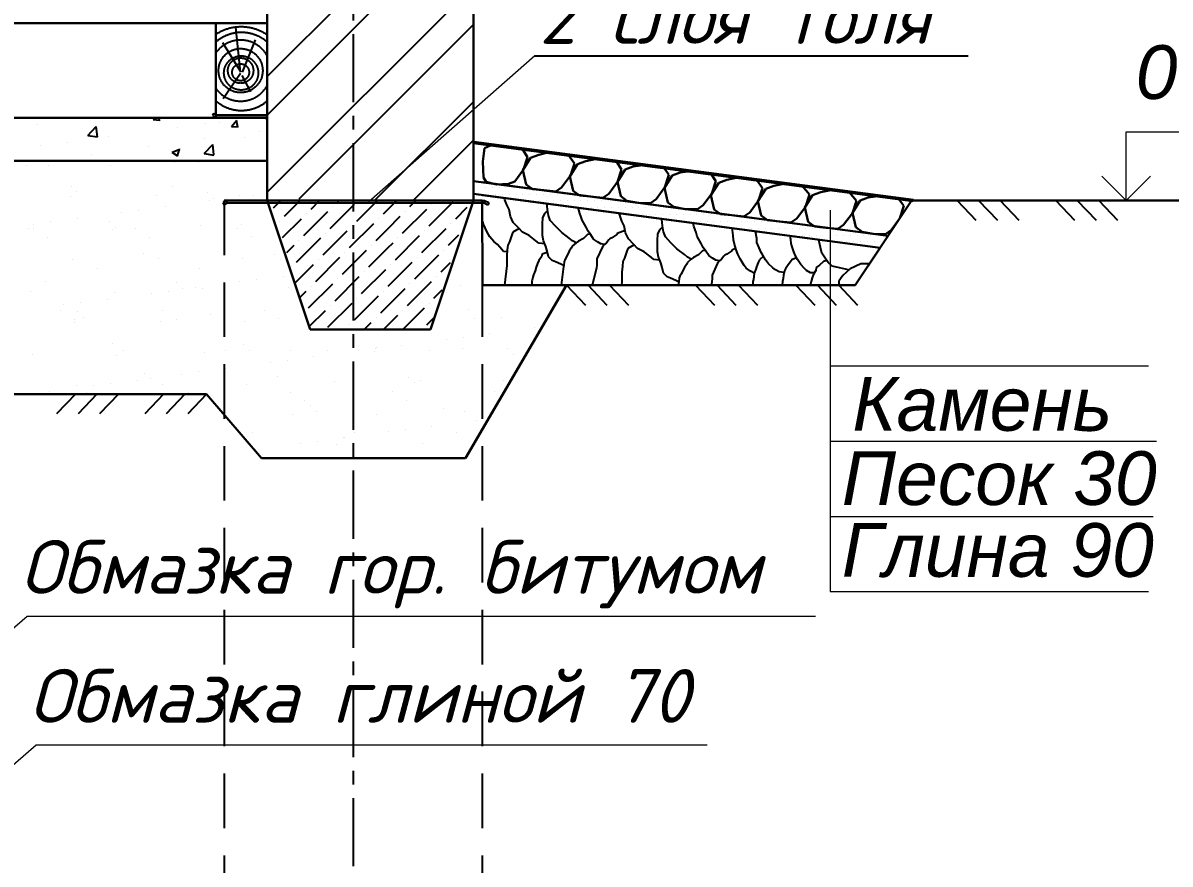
# Model space of a CAD drawing. Header units: millimetres. Extents: x 84778 to 227326, y -44398 to 146312.
# Drawn here: x 203114 to 208455, y -8789 to -4874 of the extents above; entities that cross this region are included whole.
import ezdxf

# ---------------------------------------------------------------- set-up
doc = ezdxf.new("R2010")
doc.units = ezdxf.units.MM
doc.header["$LTSCALE"] = 10
doc.linetypes.add('CENTER', pattern=[50.8, 31.75, -6.35, 6.35, -6.35])
doc.linetypes.add('DASHED', pattern=[19.05, 12.7, -6.35])
for name, color, linetype in [('Осевая', 7, 'CENTER'), ('Пунктир', 7, 'DASHED'), ('Размерная', 7, 'Continuous'), ('Штриховка', 7, 'DASHED')]:
    doc.layers.add(name, color=color, linetype=linetype)
for name, color, linetype, lineweight in [('Основная', 7, 'Continuous', 30), ('основной', 7, 'Continuous', 30), ('Тонкая', 7, 'Continuous', 25)]:
    doc.layers.add(name, color=color, linetype=linetype, lineweight=lineweight)
doc.styles.add('Isocpeur', font='isocpeui.ttf')
doc.styles.add('STIL 888', font='ARIALI.TTF')

msp = doc.modelspace()

# ---------------------------------------------------------------- hatches: boundary and pattern name
at = {"layer": 'Тонкая', "linetype": 'Continuous', "ltscale": 1000}
h = msp.add_hatch(color=256, dxfattribs=at)
h.paths.add_polyline_path([(204251.6, -5303.4), (204011.6, -5303.4), (204011.6, -5315.4), (204251.6, -5315.4)])
h.paths.add_polyline_path([(204011.6, -5303.4), (204003.1, -5296.1), (203996.9, -5303.1), (204011.1, -5315.4), (204011.6, -5315.4)])
at = {"layer": 'Тонкая', "linetype": 'DASHED', "ltscale": 1000}
h = msp.add_hatch(color=256, dxfattribs=at)
h.paths.add_polyline_path([(205262.7, -5700.8), (204062.7, -5700.8), (204062.7, -5712.8), (205262.7, -5712.8)])
h.paths.add_polyline_path([(204062.7, -5700.8), (204044.4, -5711.2), (204050.1, -5721.1), (204062.7, -5712.8)])
h.paths.add_polyline_path([(205283.5, -5710.3), (205262.7, -5700.8), (205262.7, -5712.8), (205277.9, -5722.3)])

# ---------------------------------------------------------------- linework, layer by layer
at = {"lineweight": 20}
for p, q in [((206871.9, -5745.7), (206871.9, -7520.9)), ((206871.9, -6470.9), (208354.1, -6470.9)), ((206871.9, -6820.9), (208392.5, -6820.9)), ((206871.9, -7170.9), (208376, -7170.9)), ((206871.9, -7520.9), (208354.1, -7520.9))]:
    msp.add_line(p, q, dxfattribs=at)
at = {"layer": 'Defpoints'}
for p, q in [((205267.4, -5639.3), (205267.4, -5639.3)), ((205299.1, -5639.3), (205299.1, -5639.3)), ((205330.9, -5639.3), (205330.9, -5639.3)), ((205362.6, -5639.3), (205362.6, -5639.3)), ((205394.4, -5639.3), (205394.4, -5639.3)), ((205426.1, -5639.3), (205426.1, -5639.3)), ((207105.8, -5920.6), (205253.1, -5675.8)), ((205283.2, -5671), (205283.2, -5671)), ((205315, -5671), (205315, -5671)), ((205346.7, -5671), (205346.7, -5671)), ((205378.5, -5671), (205378.5, -5671)), ((205410.2, -5671), (205410.2, -5671)), ((205442, -5671), (205442, -5671)), ((205457.9, -5702.8), (205457.9, -5702.8)), ((205473.7, -5671), (205473.7, -5671)), ((205489.6, -5702.8), (205489.6, -5702.8)), ((205505.5, -5671), (205505.5, -5671)), ((205521.4, -5702.8), (205521.4, -5702.8)), ((205537.2, -5671), (205537.2, -5671)), ((205553.1, -5702.8), (205553.1, -5702.8)), ((205569, -5671), (205569, -5671)), ((205584.9, -5702.8), (205584.9, -5702.8)), ((205600.7, -5671), (205600.7, -5671)), ((205616.6, -5702.8), (205616.6, -5702.8)), ((205632.5, -5671), (205632.5, -5671)), ((205648.4, -5702.8), (205648.4, -5702.8)), ((205664.2, -5671), (205664.2, -5671)), ((205680.1, -5702.8), (205680.1, -5702.8)), ((205711.9, -5702.8), (205711.9, -5702.8)), ((205743.6, -5702.8), (205743.6, -5702.8)), ((205775.4, -5702.8), (205775.4, -5702.8)), ((205807.1, -5702.8), (205807.1, -5702.8)), ((205838.9, -5702.8), (205838.9, -5702.8)), ((205870.6, -5702.8), (205870.6, -5702.8)), ((205902.4, -5702.8), (205902.4, -5702.8)), ((205727.7, -5734.5), (205727.7, -5734.5)), ((205759.5, -5734.5), (205759.5, -5734.5)), ((205791.2, -5734.5), (205791.2, -5734.5)), ((205823, -5734.5), (205823, -5734.5)), ((205854.7, -5734.5), (205854.7, -5734.5)), ((205886.5, -5734.5), (205886.5, -5734.5)), ((205918.2, -5734.5), (205918.2, -5734.5)), ((205950, -5734.5), (205950, -5734.5)), ((205965.9, -5766.3), (205965.9, -5766.3)), ((205981.7, -5734.5), (205981.7, -5734.5)), ((205997.6, -5766.3), (205997.6, -5766.3)), ((206013.5, -5734.5), (206013.5, -5734.5)), ((206029.4, -5766.3), (206029.4, -5766.3)), ((206045.2, -5734.5), (206045.2, -5734.5)), ((206061.1, -5766.3), (206061.1, -5766.3)), ((206077, -5734.5), (206077, -5734.5)), ((206092.9, -5766.3), (206092.9, -5766.3)), ((206108.7, -5734.5), (206108.7, -5734.5)), ((206124.6, -5766.3), (206124.6, -5766.3)), ((206140.5, -5734.5), (206140.5, -5734.5)), ((206156.4, -5766.3), (206156.4, -5766.3)), ((206188.1, -5766.3), (206188.1, -5766.3)), ((206219.9, -5766.3), (206219.9, -5766.3)), ((206251.6, -5766.3), (206251.6, -5766.3)), ((206283.4, -5766.3), (206283.4, -5766.3)), ((206315.1, -5766.3), (206315.1, -5766.3)), ((206346.9, -5766.3), (206346.9, -5766.3)), ((206378.6, -5766.3), (206378.6, -5766.3)), ((206204, -5798), (206204, -5798)), ((206235.7, -5798), (206235.7, -5798)), ((206267.5, -5798), (206267.5, -5798)), ((206299.2, -5798), (206299.2, -5798)), ((206331, -5798), (206331, -5798)), ((206362.7, -5798), (206362.7, -5798)), ((206394.5, -5798), (206394.5, -5798)), ((206426.2, -5798), (206426.2, -5798)), ((206458, -5798), (206458, -5798)), ((206489.7, -5798), (206489.7, -5798)), ((206521.5, -5798), (206521.5, -5798)), ((206553.2, -5798), (206553.2, -5798)), ((206585, -5798), (206585, -5798)), ((206616.7, -5798), (206616.7, -5798)), ((206442.1, -5829.8), (206442.1, -5829.8)), ((206473.9, -5829.8), (206473.9, -5829.8)), ((206505.6, -5829.8), (206505.6, -5829.8)), ((206537.4, -5829.8), (206537.4, -5829.8)), ((206569.1, -5829.8), (206569.1, -5829.8)), ((206600.9, -5829.8), (206600.9, -5829.8)), ((206632.6, -5829.8), (206632.6, -5829.8)), ((206664.4, -5829.8), (206664.4, -5829.8)), ((206680.2, -5861.5), (206680.2, -5861.5)), ((206696.1, -5829.8), (206696.1, -5829.8)), ((206712, -5861.5), (206712, -5861.5)), ((206727.9, -5829.8), (206727.9, -5829.8)), ((206743.7, -5861.5), (206743.7, -5861.5)), ((206759.6, -5829.8), (206759.6, -5829.8)), ((206775.5, -5861.5), (206775.5, -5861.5)), ((206791.4, -5829.8), (206791.4, -5829.8)), ((206807.2, -5861.5), (206807.2, -5861.5)), ((206823.1, -5829.8), (206823.1, -5829.8)), ((206839, -5861.5), (206839, -5861.5)), ((206854.9, -5829.8), (206854.9, -5829.8)), ((206870.7, -5861.5), (206870.7, -5861.5)), ((206902.5, -5861.5), (206902.5, -5861.5)), ((206934.2, -5861.5), (206934.2, -5861.5)), ((206966, -5861.5), (206966, -5861.5)), ((206997.7, -5861.5), (206997.7, -5861.5)), ((207029.5, -5861.5), (207029.5, -5861.5)), ((207061.2, -5861.5), (207061.2, -5861.5)), ((207093, -5861.5), (207093, -5861.5)), ((206918.4, -5893.3), (206918.4, -5893.3)), ((206950.1, -5893.3), (206950.1, -5893.3)), ((206981.9, -5893.3), (206981.9, -5893.3)), ((207013.6, -5893.3), (207013.6, -5893.3)), ((207045.4, -5893.3), (207045.4, -5893.3)), ((207077.1, -5893.3), (207077.1, -5893.3)), ((207108.9, -5893.3), (207108.9, -5893.3)), ((206989.4, -6095.4), (205253.1, -6095.4))]:
    msp.add_line(p, q, dxfattribs=at)
for centre, radius, start, end in [((205578.9, -5921.9), 270.7, 97.6576, 97.9668), ((206331.7, -5818.3), 160.4, 91.3081, 92.3348), ((206331.7, -5818.3), 160.4, 150.5893, 150.7102), ((206331.7, -5818.3), 113.4, 24.1097, 24.4883)]:
    msp.add_arc(centre, radius, start, end, dxfattribs=at)
at = {"layer": 'Осевая'}
msp.add_line((204651.6, 6250), (204651.6, -15039.6), dxfattribs=at)
at = {"layer": 'Основная', "ltscale": 50}
for p, q in [((202631.6, -5315.4), (204251.6, -5315.4)), ((202631.6, -5515.4), (204251.6, -5515.4)), ((204051.6, -5700.8), (205251.6, -5700.8)), ((209754.2, -5700.8), (207258.1, -5700.8)), ((202777.6, -6601.4), (203968.6, -6601.4))]:
    msp.add_line(p, q, dxfattribs=at)
at = {"layer": 'Основная', "lineweight": 50}
msp.add_line((207258.1, -5700.8), (205211.6, -5430.3), dxfattribs=at)
at = {"layer": 'Основная'}
for p, q in [((205262.3, -5456.4), (205290.7, -5444.2)), ((205290.7, -5444.2), (205341.4, -5450)), ((205255.2, -5518.5), (205262.3, -5456.4)), ((205341.4, -5450), (205439.5, -5462.5)), ((205439.5, -5462.5), (205463.7, -5499)), ((205463.7, -5499), (205445.2, -5556.2)), ((205478, -5502.3), (205515.4, -5488.3)), ((205515.4, -5488.3), (205557.2, -5477.5)), ((205557.2, -5477.5), (205654.4, -5490)), ((205654.4, -5490), (205681.4, -5527.8)), ((205258, -5593.4), (205255.2, -5518.5)), ((205441.7, -5559.4), (205478, -5502.3)), ((205660.5, -5588.4), (205696.8, -5531.2)), ((205681.4, -5527.8), (205662.9, -5585)), ((205696.8, -5531.2), (205734.2, -5517.2)), ((205734.2, -5517.2), (205777.7, -5508.2)), ((205777.7, -5508.2), (205877.5, -5518.8)), ((205877.5, -5518.8), (205900.2, -5556.7)), ((205918.3, -5556.1), (205955.7, -5542.1)), ((205955.7, -5542.1), (206002.4, -5536)), ((206002.4, -5536), (206097.8, -5546.8)), ((206097.8, -5546.8), (206121.7, -5581.6)), ((205270.8, -5613.1), (205258, -5593.4)), ((205445.2, -5556.2), (205404.7, -5611.6)), ((205457.3, -5626.6), (205441.7, -5559.4)), ((205662.9, -5585), (205622.3, -5640.4)), ((205676.2, -5655.5), (205660.5, -5588.4)), ((205900.2, -5556.7), (205881.7, -5613.9)), ((205881.9, -5613.2), (205918.3, -5556.1)), ((206100.8, -5642.2), (206137.1, -5585)), ((206121.7, -5581.6), (206103.2, -5638.8)), ((206137.1, -5585), (206174.5, -5571)), ((206174.5, -5571), (206221.2, -5564.9)), ((206221.2, -5564.9), (206316.7, -5575.5)), ((206316.7, -5575.5), (206340.5, -5610.5)), ((206353.4, -5618), (206390.8, -5604)), ((206390.8, -5604), (206435.3, -5594.6)), ((206435.3, -5594.6), (206531.3, -5605.9)), ((206531.3, -5605.9), (206556.8, -5643.5)), ((207142.5, -5865.5), (205211.6, -5610.3)), ((205318.8, -5625.8), (205270.8, -5613.1)), ((205375.4, -5623), (205318.8, -5625.8)), ((205404.7, -5611.6), (205375.4, -5623)), ((205486.2, -5648.2), (205457.3, -5626.6)), ((205539.2, -5653.3), (205486.2, -5648.2)), ((205595, -5658.9), (205539.2, -5653.3)), ((205622.3, -5640.4), (205595, -5658.9)), ((205705.1, -5677.2), (205676.2, -5655.5)), ((205881.7, -5613.9), (205841.2, -5669.3)), ((205897.6, -5680.4), (205881.9, -5613.2)), ((206103.2, -5638.8), (206062.6, -5694.2)), ((206116.5, -5709.3), (206100.8, -5642.2)), ((206317.1, -5675.2), (206353.4, -5618)), ((206340.5, -5610.5), (206322, -5667.7)), ((206535.9, -5704.1), (206572.2, -5646.9)), ((206556.8, -5643.5), (206538.3, -5700.7)), ((206572.2, -5646.9), (206609.6, -5632.9)), ((206609.6, -5632.9), (206657, -5622.6)), ((206657, -5622.6), (206741.7, -5633.2)), ((206741.7, -5633.2), (206775.6, -5672.4)), ((206828.3, -5662.5), (206875.6, -5652.2)), ((206875.6, -5652.2), (206960.3, -5662.7)), ((205211.6, -5670.3), (207105.8, -5920.6)), ((205756.6, -5682.1), (205705.1, -5677.2)), ((205813.9, -5687.8), (205756.6, -5682.1)), ((205841.2, -5669.3), (205813.9, -5687.8)), ((205926.5, -5702), (205897.6, -5680.4)), ((205979.1, -5711.7), (205926.5, -5702)), ((206035.3, -5712.7), (205979.1, -5711.7)), ((206062.6, -5694.2), (206035.3, -5712.7)), ((206145.3, -5730.9), (206116.5, -5709.3)), ((206322, -5667.7), (206281.5, -5723.1)), ((206332.7, -5742.3), (206317.1, -5675.2)), ((206538.3, -5700.7), (206497.7, -5756.1)), ((206551.6, -5771.2), (206535.9, -5704.1)), ((206754.5, -5733.7), (206790.9, -5676.5)), ((206775.6, -5672.4), (206757.1, -5729.6)), ((206790.9, -5676.5), (206828.3, -5662.5)), ((206960.3, -5662.7), (206994.3, -5702)), ((206994.3, -5702), (206975.8, -5759.2)), ((206976.2, -5757.9), (207012.5, -5700.7)), ((207253.1, -5699.4), (206989.4, -6095.4)), ((207012.5, -5700.7), (207049.9, -5686.7)), ((207049.9, -5686.7), (207096.6, -5680.6)), ((207096.6, -5680.6), (207192.1, -5694.5)), ((207192.1, -5694.5), (207215.9, -5726.2)), ((206198, -5740.6), (206145.3, -5730.9)), ((206254.1, -5741.6), (206198, -5740.6)), ((206281.5, -5723.1), (206254.1, -5741.6)), ((206361.6, -5763.9), (206332.7, -5742.3)), ((206414.8, -5769.5), (206361.6, -5763.9)), ((206497.7, -5756.1), (206470.4, -5774.6)), ((206757.1, -5729.6), (206716.6, -5785)), ((206770.2, -5800.8), (206754.5, -5733.7)), ((206975.8, -5759.2), (206935.2, -5814.6)), ((206991.9, -5825), (206976.2, -5757.9)), ((207215.9, -5726.2), (207197.4, -5783.4)), ((206470.4, -5774.6), (206414.8, -5769.5)), ((206580.5, -5792.9), (206551.6, -5771.2)), ((206634.9, -5798.2), (206580.5, -5792.9)), ((206689.3, -5803.5), (206634.9, -5798.2)), ((206716.6, -5785), (206689.3, -5803.5)), ((206799.1, -5822.4), (206770.2, -5800.8)), ((206935.2, -5814.6), (206907.9, -5833.1)), ((207197.4, -5783.4), (207156.9, -5838.8)), ((206853.6, -5827.8), (206799.1, -5822.4)), ((206907.9, -5833.1), (206853.6, -5827.8)), ((207020.8, -5846.7), (206991.9, -5825)), ((207073.4, -5856.4), (207020.8, -5846.7)), ((207129.5, -5857.3), (207073.4, -5856.4)), ((207156.9, -5838.8), (207129.5, -5857.3)), ((206989.4, -6095.4), (205251.6, -6095.4))]:
    msp.add_line(p, q, dxfattribs=at)
at = {"layer": 'Основная', "linetype": 'Continuous', "ltscale": 1000}
for p, q in [((204251.6, -5700.8), (204451.6, -6300.8)), ((205211.6, -5700.8), (204251.6, -5700.8)), ((205011.6, -6300.8), (205211.6, -5700.8)), ((204451.6, -6300.8), (205011.6, -6300.8))]:
    msp.add_line(p, q, dxfattribs=at)
at = {"layer": 'основной', "ltscale": 50}
for p, q in [((204251.6, -5700.8), (204251.6, -3401.4)), ((205211.6, -5700.8), (205211.6, -3401.4)), ((201831.6, -4875.4), (204251.6, -4875.4)), ((204011.6, -5315.4), (204011.6, -4875.4)), ((204251.6, -5315.4), (204251.6, -4875.4))]:
    msp.add_line(p, q, dxfattribs=at)
at = {"layer": 'основной', "linetype": 'Continuous', "ltscale": 1000}
msp.add_line((204011.6, -4875.4), (204251.6, -4875.4), dxfattribs=at)
at = {"layer": 'основной'}
for p, q in [((207142.5, -5865.5), (205253.1, -5615.8)), ((205253.1, -5675.8), (207105.8, -5920.6)), ((207105.8, -5920.6), (206989.4, -6095.4))]:
    msp.add_line(p, q, dxfattribs=at)
at = {"layer": 'основной', "linetype": 'Continuous', "lineweight": 30, "ltscale": 1000}
for p, q in [((205251.6, -5700.8), (205253.1, -6095.4)), ((205175, -6900.8), (205645.5, -6095.4)), ((204224.2, -6900.8), (203968.6, -6601.4)), ((204224.2, -6900.8), (205175, -6900.8))]:
    msp.add_line(p, q, dxfattribs=at)
at = {"layer": 'Пунктир', "linetype": 'DASHED', "ltscale": 2}
for p, q in [((204051.6, -5700.8), (204051.6, -9475.4)), ((205251.6, -5700.8), (205251.6, -9475.4))]:
    msp.add_line(p, q, dxfattribs=at)
at = {"layer": 'Размерная', "linetype": 'ByBlock', "lineweight": 20}
for p, q in [((208250.8, -5380.8), (209246.5, -5380.8)), ((208250.8, -5700.8), (208250.8, -5380.8)), ((208137.6, -5587.6), (208250.8, -5700.8)), ((208363.9, -5587.6), (208250.8, -5700.8))]:
    msp.add_line(p, q, dxfattribs=at)
at = {"layer": 'Тонкая', "ltscale": 1000}
for p, q in [((204256.6, -5118.3), (205211.6, -4163.3)), ((204255.1, -5299.5), (205211.6, -4342.9)), ((204251.9, -5661.8), (205211.6, -4702.2)), ((204399.6, -5693.7), (205211.6, -4881.8)), ((204755.7, -5696.8), (205211.6, -5241)), ((204933.8, -5698.3), (205211.6, -5420.6))]:
    msp.add_line(p, q, dxfattribs=at)
at = {"layer": 'Тонкая', "linetype": 'Continuous', "lineweight": 0, "ltscale": 1000}
for p, q in [((205497.5, -5028), (204724.6, -5707.3)), ((202643.6, -8060), (203134.4, -7634.8)), ((203134.4, -7634.8), (206803.8, -7634.8)), ((202684.2, -8660.3), (203175.1, -8235.1)), ((203175.1, -8235.1), (206299.1, -8235.1))]:
    msp.add_line(p, q, dxfattribs=at)
at = {"layer": 'Тонкая'}
msp.add_line((205497.5, -5028), (207514.9, -5028), dxfattribs=at)
at = {"layer": 'Тонкая', "linetype": 'Continuous', "ltscale": 1000}
for p, q in [((204003.1, -5296.1), (203996.9, -5303.1)), ((203996.9, -5303.1), (204011.1, -5315.4)), ((204011.6, -5303.4), (204003.1, -5296.1)), ((204011.1, -5315.4), (204251.6, -5315.4)), ((204011.6, -5315.4), (204011.6, -5303.4)), ((204011.6, -5303.4), (204251.6, -5303.4)), ((204251.6, -5303.4), (204011.6, -5303.4)), ((204251.6, -5315.4), (204011.6, -5315.4)), ((204251.6, -5315.4), (204251.6, -5303.4))]:
    msp.add_line(p, q, dxfattribs=at)
at = {"layer": 'Тонкая', "ltscale": 50}
msp.add_line((204011.6, -5303.4), (204251.6, -5303.4), dxfattribs=at)
at = {"layer": 'Тонкая', "linetype": 'DASHED', "ltscale": 1000}
for p, q in [((204062.7, -5700.8), (204044.4, -5711.2)), ((204044.4, -5711.2), (204050.1, -5721.1)), ((204050.1, -5721.1), (204062.7, -5712.8)), ((204062.7, -5700.8), (205262.7, -5700.8)), ((204062.7, -5712.8), (204062.7, -5700.8)), ((205262.7, -5712.8), (204062.7, -5712.8)), ((205262.7, -5700.8), (205283.5, -5710.3)), ((205262.7, -5700.8), (205262.7, -5712.8)), ((205277.9, -5722.3), (205262.7, -5712.8)), ((205283.5, -5710.3), (205277.9, -5722.3))]:
    msp.add_line(p, q, dxfattribs=at)
at = {"layer": 'Штриховка', "ltscale": 50}
for p, q in [((204127.7, -5104.1), (204105.9, -4894.2)), ((204136.6, -5103), (204197.3, -4952.4)), ((204129.3, -5101.5), (204044.8, -4967.4)), ((204127.7, -5109.7), (204046.5, -5227.3)), ((204132.6, -5119.7), (204174.1, -5194.2))]:
    msp.add_line(p, q, dxfattribs=at)
at = {"layer": 'Штриховка', "linetype": 'Continuous', "ltscale": 1000}
for p, q in [((203439.7, -5316.6), (203439.7, -5316.6)), ((203484.8, -5316.8), (203484.8, -5316.8)), ((203720.8, -5324.1), (203751.2, -5326.8)), ((203721.4, -5324.2), (203728.8, -5315.4)), ((203750.7, -5327.8), (203748.4, -5315.4)), ((203756, -5328.3), (203756, -5328.3)), ((204027.2, -5339.7), (204027.2, -5339.7)), ((204085.8, -5356), (204110.3, -5326.9)), ((204115.1, -5359.7), (204109.2, -5327.8)), ((204154.2, -5319.2), (204154.2, -5319.2)), ((204239.8, -5315.4), (204251.6, -5323.3)), ((203183.1, -5349.1), (203183.1, -5349.1)), ((203416.1, -5397.7), (203455.6, -5356.5)), ((203461.3, -5404.6), (203455.7, -5356.4)), ((203834.7, -5361.3), (203834.7, -5361.3)), ((203961.8, -5344.5), (203961.8, -5344.5)), ((204085.2, -5356), (204115.6, -5358.6)), ((204214.8, -5379.3), (204214.8, -5379.3)), ((203194.3, -5445.6), (203194.3, -5445.6)), ((203321.4, -5428.8), (203321.4, -5428.8)), ((203416.1, -5397.9), (203461.2, -5404.9)), ((203513.8, -5403.5), (203513.8, -5403.5)), ((203958.2, -5411.9), (203958.2, -5411.9)), ((203958.2, -5481.8), (203997.8, -5440.5)), ((204003.4, -5488.7), (203997.8, -5440.5)), ((204145.6, -5409.4), (204145.6, -5409.4)), ((203433.6, -5485.7), (203433.6, -5485.7)), ((203697.4, -5447.6), (203697.4, -5447.6)), ((203808.1, -5476), (203833.4, -5493)), ((203808.5, -5476.2), (203844, -5462.5)), ((203833.3, -5492.9), (203843.6, -5462.2)), ((203849.4, -5460.3), (203849.4, -5460.3)), ((203958.2, -5482), (204003.4, -5489)), ((203129.6, -5538.3), (203129.6, -5538.3)), ((203230.9, -5538), (203230.9, -5538)), ((203519.5, -5540.1), (203519.5, -5540.1)), ((203553.1, -5511.2), (203553.1, -5511.2)), ((203821.6, -5525.8), (203821.6, -5525.8)), ((203931.1, -5525.3), (203931.1, -5525.3)), ((203337.9, -5637.7), (203337.9, -5637.7)), ((203363.5, -5659.5), (203363.5, -5659.5)), ((203812.5, -5636.8), (203812.5, -5636.8)), ((203335.7, -5681.2), (203335.7, -5681.2)), ((203734.6, -5676.1), (203734.6, -5676.1)), ((203973.3, -5664.7), (203973.3, -5664.7)), ((203983.4, -5702.9), (203983.4, -5702.9)), ((204001.4, -5690.5), (204001.4, -5690.5)), ((204062.7, -5692.5), (204062.7, -5692.5)), ((204124.5, -5677.9), (204124.5, -5677.9)), ((204186.6, -5676.2), (204186.6, -5676.2)), ((204281.2, -5735.2), (204315.6, -5700.8)), ((204331.9, -5774.2), (204405.4, -5700.8)), ((204455.4, -5740.5), (204495.2, -5700.8)), ((204578.9, -5706.9), (204585, -5700.8)), ((204668.7, -5796.7), (204764.6, -5700.8)), ((204811.6, -5743.6), (204854.4, -5700.8)), ((204915.7, -5729.3), (204944.2, -5700.8)), ((205005.5, -5819.1), (205117.7, -5706.9)), ((203573.2, -5756.9), (203573.2, -5756.9)), ((203652.5, -5746.5), (203652.5, -5746.5)), ((203776.4, -5730.2), (203776.4, -5730.2)), ((204421.7, -5864), (204534, -5751.8)), ((204433, -5763), (204433, -5763)), ((204545.2, -5830.3), (204657.5, -5718.1)), ((204556.4, -5729.3), (204556.4, -5729.3)), ((204792.2, -5763), (204811.6, -5743.6)), ((204882, -5852.8), (204994.2, -5740.5)), ((204893.2, -5751.8), (204893.2, -5751.8)), ((205016.7, -5718.1), (205016.7, -5718.1)), ((205128.9, -5785.4), (205182.1, -5732.3)), ((203162.9, -5810.9), (203162.9, -5810.9)), ((203242.3, -5800.5), (203242.3, -5800.5)), ((203366.2, -5784.2), (203366.2, -5784.2)), ((203515.2, -5798.5), (203515.2, -5798.5)), ((203940.7, -5819), (203940.7, -5819)), ((204309.5, -5796.7), (204309.5, -5796.7)), ((204322.8, -5873.2), (204410.5, -5785.4)), ((204635, -5920.1), (204747.3, -5807.9)), ((204646.2, -5819.1), (204646.2, -5819.1)), ((204769.7, -5785.4), (204769.7, -5785.4)), ((204811.6, -5833.4), (204870.8, -5774.2)), ((205106.5, -5807.9), (205106.5, -5807.9)), ((203139.2, -5831.9), (203139.2, -5831.9)), ((203165.4, -5831), (203165.4, -5831)), ((203229.7, -5871.9), (203229.7, -5871.9)), ((203529.1, -5833.8), (203529.1, -5833.8)), ((203543.3, -5824.2), (203543.3, -5824.2)), ((203640, -5830.1), (203640, -5830.1)), ((203704.3, -5871), (203704.3, -5871)), ((204511.5, -5953.8), (204623.8, -5841.6)), ((204522.8, -5852.8), (204522.8, -5852.8)), ((204758.5, -5886.5), (204811.6, -5833.4)), ((204848.3, -5976.3), (204960.6, -5864)), ((204971.8, -5942.6), (205084, -5830.3)), ((204983, -5841.6), (204983, -5841.6)), ((205095.3, -5908.9), (205143.6, -5860.6)), ((204343.5, -5942.2), (204376.8, -5908.9)), ((204388.1, -5987.5), (204500.3, -5875.2)), ((204399.3, -5886.5), (204399.3, -5886.5)), ((204724.8, -6009.9), (204811.6, -5923.2)), ((204736.1, -5908.9), (204736.1, -5908.9)), ((204811.6, -5923.2), (204837.1, -5897.7)), ((204859.5, -5875.2), (204859.5, -5875.2)), ((203345.3, -5974.8), (203345.3, -5974.8)), ((203675.9, -5945.7), (203675.9, -5945.7)), ((203744.2, -5969.7), (203744.2, -5969.7)), ((204477.9, -6077.3), (204590.1, -5965)), ((204489.1, -5976.3), (204489.1, -5976.3)), ((204601.3, -6043.6), (204713.6, -5931.4)), ((204612.6, -5942.6), (204612.6, -5942.6)), ((204938.1, -6066.1), (205050.4, -5953.8)), ((204949.3, -5965), (204949.3, -5965)), ((205072.8, -5931.4), (205072.8, -5931.4)), ((203461, -6019.3), (203461, -6019.3)), ((203935.6, -6018.4), (203935.6, -6018.4)), ((204365.6, -6009.9), (204365.6, -6009.9)), ((204385.1, -6080.2), (204466.6, -5998.7)), ((204691.1, -6133.4), (204803.4, -6021.2)), ((204702.4, -6032.4), (204702.4, -6032.4)), ((204814.6, -6099.8), (204926.9, -5987.5)), ((204825.9, -5998.7), (204825.9, -5998.7)), ((205061.6, -6032.4), (205105.1, -5988.8)), ((203217.7, -6079.5), (203217.7, -6079.5)), ((203827.6, -6084.7), (203827.6, -6084.7)), ((204567.7, -6167.1), (204679.9, -6054.8)), ((204578.9, -6066.1), (204578.9, -6066.1)), ((204904.4, -6189.6), (205016.7, -6077.3)), ((205039.1, -6054.8), (205039.1, -6054.8)), ((203148.9, -6125.6), (203148.9, -6125.6)), ((203538.7, -6127.4), (203538.7, -6127.4)), ((203713.7, -6133), (203713.7, -6133)), ((203793, -6122.6), (203793, -6122.6)), ((203855.6, -6110.5), (203855.6, -6110.5)), ((203916.9, -6106.2), (203916.9, -6106.2)), ((203950.3, -6112.6), (203950.3, -6112.6)), ((204405.9, -6149.3), (204433, -6122.2)), ((204444.2, -6200.8), (204556.4, -6088.5)), ((204455.4, -6099.8), (204455.4, -6099.8)), ((204792.2, -6122.2), (204792.2, -6122.2)), ((204811.6, -6192.6), (204893.2, -6111)), ((204915.7, -6088.5), (204915.7, -6088.5)), ((205027.9, -6155.9), (205066.6, -6117.1)), ((203303.5, -6187), (203303.5, -6187)), ((203382.8, -6176.6), (203382.8, -6176.6)), ((203506.7, -6160.3), (203506.7, -6160.3)), ((204534, -6290.6), (204646.2, -6178.3)), ((204545.2, -6189.6), (204545.2, -6189.6)), ((204657.5, -6256.9), (204769.7, -6144.7)), ((204668.7, -6155.9), (204668.7, -6155.9)), ((204781, -6223.2), (204811.6, -6192.6)), ((205005.5, -6178.3), (205005.5, -6178.3)), ((203288.5, -6212.6), (203288.5, -6212.6)), ((203369.4, -6218.5), (203369.4, -6218.5)), ((203397.5, -6244.2), (203397.5, -6244.2)), ((203763.1, -6211.7), (203763.1, -6211.7)), ((203988.2, -6232), (203988.2, -6232)), ((204447.5, -6287.3), (204522.8, -6212)), ((204758.5, -6245.7), (204758.5, -6245.7)), ((204811.6, -6282.4), (204859.5, -6234.5)), ((204882, -6212), (204882, -6212)), ((204883, -6300.8), (204983, -6200.8)), ((204994.2, -6279.4), (205028.2, -6245.4)), ((203352.7, -6253.5), (203352.7, -6253.5)), ((203354.9, -6268.5), (203354.9, -6268.5)), ((203753.8, -6263.4), (203753.8, -6263.4)), ((203827.3, -6252.7), (203827.3, -6252.7)), ((204635, -6279.4), (204635, -6279.4)), ((204703.4, -6300.8), (204736.1, -6268.1)), ((204793.2, -6300.8), (204811.6, -6282.4)), ((203530.1, -6365.7), (203530.1, -6365.7)), ((203584.1, -6400.9), (203584.1, -6400.9)), ((203959.9, -6406.3), (203959.9, -6406.3)), ((203158.5, -6419.2), (203158.5, -6419.2)), ((203548.3, -6421.1), (203548.3, -6421.1)), ((203681.8, -6504.7), (203681.8, -6504.7)), ((203854.2, -6509.1), (203854.2, -6509.1)), ((203933.5, -6498.6), (203933.5, -6498.6)), ((203364.5, -6562.1), (203364.5, -6562.1)), ((203444, -6563.1), (203444, -6563.1)), ((203523.3, -6552.7), (203523.3, -6552.7)), ((203647.2, -6536.3), (203647.2, -6536.3)), ((203709.9, -6530.5), (203709.9, -6530.5)), ((203763.4, -6557), (203763.4, -6557)), ((203237, -6590.3), (203237, -6590.3)), ((203411.6, -6594.2), (203411.6, -6594.2)), ((203886.1, -6593.4), (203886.1, -6593.4))]:
    msp.add_line(p, q, dxfattribs=at)
at = {"layer": 'Штриховка', "linetype": 'Continuous', "lineweight": 0, "ltscale": 1000}
for p, q in [((205230, -5709.2), (205230, -5709.2)), ((204134, -5812), (204134, -5812)), ((204114.6, -5829.2), (204114.6, -5829.2)), ((204178.8, -5870.2), (204178.8, -5870.2)), ((204134.1, -5971.6), (204134.1, -5971.6)), ((204285.7, -5951), (204285.7, -5951)), ((204313.8, -5976.7), (204313.8, -5976.7)), ((205147.6, -5944.2), (205147.6, -5944.2)), ((204123.9, -6079), (204123.9, -6079)), ((204203.2, -6068.5), (204203.2, -6068.5)), ((204327.1, -6052.2), (204327.1, -6052.2)), ((204349.2, -6107.5), (204349.2, -6107.5)), ((205084.3, -6129.2), (205084.3, -6129.2)), ((205150.7, -6094.6), (205150.7, -6094.6)), ((204237.7, -6210.9), (204237.7, -6210.9)), ((205186.9, -6209.1), (205186.9, -6209.1)), ((205344.1, -6247.2), (205344.1, -6247.2)), ((204143.7, -6265.2), (204143.7, -6265.2)), ((204301.9, -6251.8), (204301.9, -6251.8)), ((205216.9, -6250.7), (205216.9, -6250.7)), ((205251.1, -6250.1), (205251.1, -6250.1)), ((205495.1, -6293.1), (205495.1, -6293.1)), ((205084.9, -6347.1), (205084.9, -6347.1)), ((205164.2, -6336.6), (205164.2, -6336.6)), ((205288.1, -6320.3), (205288.1, -6320.3)), ((204058.7, -6400.1), (204058.7, -6400.1)), ((204139.9, -6371), (204139.9, -6371)), ((204168, -6396.7), (204168, -6396.7)), ((204358.8, -6401.2), (204358.8, -6401.2)), ((204533.3, -6399.2), (204533.3, -6399.2)), ((204674.7, -6401.1), (204674.7, -6401.1)), ((204748.7, -6403), (204748.7, -6403)), ((204754, -6390.6), (204754, -6390.6)), ((204758.7, -6384.4), (204758.7, -6384.4)), ((204877.9, -6374.3), (204877.9, -6374.3)), ((205007.9, -6398.3), (205007.9, -6398.3)), ((205160.3, -6388.2), (205160.3, -6388.2)), ((205368.5, -6389.7), (205368.5, -6389.7)), ((204264.4, -6455.1), (204264.4, -6455.1)), ((204343.7, -6444.6), (204343.7, -6444.6)), ((204467.6, -6428.3), (204467.6, -6428.3)), ((205396.6, -6415.4), (205396.6, -6415.4)), ((204057.4, -6482.3), (204057.4, -6482.3)), ((204153.3, -6558.9), (204153.3, -6558.9)), ((204300.6, -6518.2), (204300.6, -6518.2)), ((204564.9, -6544.1), (204564.9, -6544.1)), ((204910.4, -6523.4), (204910.4, -6523.4)), ((204938.5, -6549.2), (204938.5, -6549.2)), ((204963.8, -6539), (204963.8, -6539)), ((205353.7, -6540.8), (205353.7, -6540.8)), ((204360.7, -6592.5), (204360.7, -6592.5)), ((204835.3, -6591.6), (204835.3, -6591.6)), ((205309.9, -6590.8), (205309.9, -6590.8)), ((204425, -6633.4), (204425, -6633.4)), ((204452.3, -6657.2), (204452.3, -6657.2)), ((204899.6, -6632.6), (204899.6, -6632.6)), ((205071.1, -6670.7), (205071.1, -6670.7)), ((204368.4, -6694.8), (204368.4, -6694.8)), ((204480.4, -6682.9), (204480.4, -6682.9)), ((204758.3, -6696.7), (204758.3, -6696.7)), ((205169.9, -6681.9), (205169.9, -6681.9)), ((205225.4, -6723.2), (205225.4, -6723.2)), ((204181.8, -6781.7), (204181.8, -6781.7)), ((204656.4, -6780.8), (204656.4, -6780.8)), ((204815.2, -6777.2), (204815.2, -6777.2)), ((204894.5, -6766.7), (204894.5, -6766.7)), ((205018.4, -6750.4), (205018.4, -6750.4)), ((205131, -6780), (205131, -6780)), ((204404.9, -6831.2), (204404.9, -6831.2)), ((204484.3, -6820.7), (204484.3, -6820.7)), ((204608.2, -6804.4), (204608.2, -6804.4)), ((204613, -6804.4), (204613, -6804.4)), ((204973.4, -6832.6), (204973.4, -6832.6)), ((205222.8, -6809.7), (205222.8, -6809.7)), ((204197.9, -6858.4), (204197.9, -6858.4)), ((204574.5, -6837.7), (204574.5, -6837.7))]:
    msp.add_line(p, q, dxfattribs=at)
at = {"layer": 'Штриховка'}
for p, q in [((205358.4, -5697.4), (205356.1, -5689.4)), ((205367, -5721.1), (205358.4, -5697.4)), ((207463.3, -5700.8), (207556.3, -5798.5)), ((207563.3, -5700.8), (207656.3, -5798.5)), ((207663.3, -5700.8), (207756.3, -5798.5)), ((207922.8, -5700.8), (208015.8, -5798.5)), ((208022.8, -5700.8), (208115.8, -5798.5)), ((208122.8, -5700.8), (208215.8, -5798.5)), ((205377.8, -5742.6), (205367, -5721.1)), ((205384.2, -5774.9), (205377.8, -5742.6)), ((205535, -5779.2), (205545.8, -5759.9)), ((205545.8, -5759.9), (205557.4, -5748.2)), ((205554.4, -5727.6), (205552.7, -5715.4)), ((205556.6, -5742.6), (205554.4, -5727.6)), ((205560.9, -5770.6), (205556.6, -5742.6)), ((205701.5, -5744.8), (205699.7, -5734.8)), ((205707.5, -5761.4), (205701.5, -5744.8)), ((205712.2, -5774.4), (205707.5, -5761.4)), ((205894.1, -5773.5), (205890.3, -5760)), ((205257.9, -5811.3), (205254.6, -5798.2)), ((205265.5, -5827.7), (205257.9, -5811.3)), ((205397.2, -5802.9), (205384.2, -5774.9)), ((205420.9, -5828.7), (205397.2, -5802.9)), ((205532.9, -5811.5), (205535, -5779.2)), ((205532.9, -5830.9), (205532.9, -5811.5)), ((205569.5, -5794.3), (205560.9, -5770.6)), ((205595.3, -5822.3), (205569.5, -5794.3)), ((205718.1, -5792.1), (205712.2, -5774.4)), ((205735.8, -5825.2), (205718.1, -5792.1)), ((205902.7, -5797.1), (205894.1, -5773.5)), ((205913.5, -5818.7), (205902.7, -5797.1)), ((205920, -5850.9), (205913.5, -5818.7)), ((206088, -5788.5), (206088, -5786.1)), ((206090.1, -5803.6), (206088, -5788.5)), ((206092.3, -5818.7), (206090.1, -5803.6)), ((206096.6, -5846.6), (206092.3, -5818.7)), ((206234.9, -5807.8), (206234.9, -5805.4)), ((206237.2, -5820.8), (206234.9, -5807.8)), ((206243.2, -5837.4), (206237.2, -5820.8)), ((205275.4, -5848.4), (205265.5, -5827.7)), ((205288.5, -5870.3), (205275.4, -5848.4)), ((205306, -5891.1), (205288.5, -5870.3)), ((205390.7, -5861), (205379.9, -5893.3)), ((205395, -5848.1), (205390.7, -5861)), ((205423.8, -5831.7), (205395, -5848.1)), ((205440.2, -5848.1), (205420.9, -5828.7)), ((205470.4, -5863.2), (205440.2, -5848.1)), ((205502.7, -5889), (205470.4, -5863.2)), ((205532.9, -5863.2), (205532.9, -5830.9)), ((205537.2, -5889), (205532.9, -5863.2)), ((205623.3, -5850.3), (205595.3, -5822.3)), ((205657.8, -5876.1), (205623.3, -5850.3)), ((205739.4, -5861.8), (205724, -5877.2)), ((205745.3, -5842.9), (205735.8, -5825.2)), ((205742.9, -5859.5), (205739.4, -5861.8)), ((205754.8, -5857.1), (205742.9, -5859.5)), ((205758.3, -5860.7), (205745.3, -5842.9)), ((205771.3, -5880.8), (205758.3, -5860.7)), ((205879, -5858.3), (205855.3, -5874.8)), ((205881.3, -5854.7), (205879, -5858.3)), ((205917.7, -5839.6), (205881.3, -5854.7)), ((205932.9, -5878.9), (205920, -5850.9)), ((206068.6, -5887.5), (206070.7, -5855.2)), ((206070.7, -5855.2), (206081.5, -5835.9)), ((206081.5, -5835.9), (206093.1, -5824.2)), ((206105.2, -5870.3), (206096.6, -5846.6)), ((206131, -5898.3), (206105.2, -5870.3)), ((206247.9, -5850.4), (206243.2, -5837.4)), ((206253.8, -5868.1), (206247.9, -5850.4)), ((206271.6, -5901.2), (206253.8, -5868.1)), ((206418.2, -5838.5), (206418.2, -5830.3)), ((206420.6, -5863.4), (206418.2, -5838.5)), ((206423, -5883.5), (206420.6, -5863.4)), ((206529.3, -5869.7), (206525.3, -5843.8)), ((206530.3, -5877.7), (206529.3, -5869.7)), ((206689, -5882.8), (206686.8, -5865.3)), ((205323.5, -5905.3), (205306, -5891.1)), ((205334.4, -5917.3), (205323.5, -5905.3)), ((205351.9, -5938), (205334.4, -5917.3)), ((205371.3, -5908.4), (205369.2, -5929.9)), ((205379.9, -5893.3), (205371.3, -5908.4)), ((205515.6, -5899.8), (205502.7, -5889)), ((205542.5, -5901.8), (205515.6, -5899.8)), ((205547.9, -5914.8), (205537.2, -5889)), ((205554.4, -5936.4), (205547.9, -5914.8)), ((205672.9, -5889), (205657.8, -5876.1)), ((205667.2, -5922.1), (205657.8, -5936.3)), ((205672, -5912.7), (205667.2, -5922.1)), ((205689.7, -5897.3), (205672, -5912.7)), ((205690.1, -5897.6), (205672.9, -5889)), ((205700.4, -5890.2), (205689.7, -5897.3)), ((205724, -5877.2), (205700.4, -5890.2)), ((205789.1, -5893.8), (205771.3, -5880.8)), ((205812.7, -5916.2), (205786.7, -5973)), ((205804.5, -5902), (205789.1, -5893.8)), ((205821.2, -5905.4), (205804.5, -5902)), ((205821, -5905.6), (205812.7, -5916.2)), ((205830.5, -5897.3), (205821, -5905.6)), ((205842.3, -5884.3), (205830.5, -5897.3)), ((205845.9, -5879.6), (205842.3, -5884.3)), ((205855.3, -5874.8), (205845.9, -5879.6)), ((205930.7, -5924.1), (205926.4, -5937)), ((205959.5, -5907.7), (205930.7, -5924.1)), ((205956.6, -5904.7), (205932.9, -5878.9)), ((205976, -5924.1), (205956.6, -5904.7)), ((206006.1, -5939.2), (205976, -5924.1)), ((206068.6, -5906.9), (206068.6, -5887.5)), ((206068.6, -5939.2), (206068.6, -5906.9)), ((206159, -5926.3), (206131, -5898.3)), ((206193.5, -5952.1), (206159, -5926.3)), ((206281, -5918.9), (206271.6, -5901.2)), ((206294, -5936.7), (206281, -5918.9)), ((206433.2, -5924), (206417.1, -5930.7)), ((206427.7, -5904.7), (206423, -5883.5)), ((206434.8, -5929.6), (206427.7, -5904.7)), ((206531.3, -5895.7), (206530.3, -5877.7)), ((206541.3, -5920.7), (206531.3, -5895.7)), ((206551.3, -5942.6), (206541.3, -5920.7)), ((206690.6, -5900.8), (206689, -5882.8)), ((206695.3, -5916.5), (206690.6, -5900.8)), ((206703.1, -5940), (206695.3, -5916.5)), ((206820.5, -5892), (206819.6, -5883)), ((206827.8, -5920), (206820.5, -5892)), ((206834.1, -5946.2), (206827.8, -5920)), ((205367.2, -5939.1), (205351.9, -5938)), ((205369.2, -5929.9), (205367, -5957.9)), ((205367, -5957.9), (205367, -5977.3)), ((205367, -5977.3), (205367, -5988)), ((205515.9, -5979.5), (205509.3, -5993.8)), ((205527.9, -5963.2), (205515.9, -5979.5)), ((205531.2, -5950), (205527.9, -5963.2)), ((205555.3, -5943.5), (205531.2, -5950)), ((205560.9, -5962.2), (205554.4, -5936.4)), ((205578.1, -5979.4), (205560.9, -5962.2)), ((205593.2, -5985.9), (205578.1, -5979.4)), ((205636.5, -5977.7), (205634.1, -5984.8)), ((205642.4, -5968.2), (205636.5, -5977.7)), ((205651.9, -5946.9), (205642.4, -5968.2)), ((205657.8, -5936.3), (205651.9, -5946.9)), ((205786.7, -5973), (205786.7, -5990.7)), ((205915.6, -5969.3), (205907, -5984.4)), ((205926.4, -5937), (205915.6, -5969.3)), ((206038.4, -5965), (206006.1, -5939.2)), ((206051.3, -5975.8), (206038.4, -5965)), ((206078.2, -5977.8), (206051.3, -5975.8)), ((206072.9, -5965), (206068.6, -5939.2)), ((206083.6, -5990.8), (206072.9, -5965)), ((206208.6, -5965), (206193.5, -5952.1)), ((206225.4, -5973.3), (206207.7, -5988.7)), ((206225.8, -5973.6), (206208.6, -5965)), ((206236.1, -5966.2), (206225.4, -5973.3)), ((206259.7, -5953.2), (206236.1, -5966.2)), ((206275.1, -5937.8), (206259.7, -5953.2)), ((206278.7, -5935.5), (206275.1, -5937.8)), ((206290.5, -5933.1), (206278.7, -5935.5)), ((206307, -5956.8), (206294, -5936.7)), ((206324.8, -5969.8), (206307, -5956.8)), ((206340.2, -5978), (206324.8, -5969.8)), ((206356.9, -5981.4), (206340.2, -5978)), ((206356.7, -5981.6), (206348.4, -5992.2)), ((206366.2, -5973.3), (206356.7, -5981.6)), ((206378, -5960.3), (206366.2, -5973.3)), ((206381.6, -5955.6), (206378, -5960.3)), ((206391, -5950.8), (206381.6, -5955.6)), ((206414.7, -5934.3), (206391, -5950.8)), ((206417.1, -5930.7), (206414.7, -5934.3)), ((206441.9, -5950.8), (206434.8, -5929.6)), ((206453.7, -5972.1), (206441.9, -5950.8)), ((206463.2, -5987.5), (206453.7, -5972.1)), ((206543.6, -5976.9), (206537.7, -5988.7)), ((206561.7, -5960.1), (206543.6, -5976.9)), ((206559.3, -5955.6), (206551.3, -5942.6)), ((206571.3, -5977.6), (206559.3, -5955.6)), ((206585.3, -5995.6), (206571.3, -5977.6)), ((206695.2, -5975.6), (206687.2, -5985.6)), ((206716.6, -5968.1), (206695.2, -5975.6)), ((206711.8, -5958), (206703.1, -5940)), ((206720.4, -5976), (206711.8, -5958)), ((206735.3, -5997.9), (206720.4, -5976)), ((206848.5, -5968.8), (206834.1, -5946.2)), ((206856.8, -5980.1), (206841, -5985.4)), ((206863, -5988.6), (206848.5, -5968.8)), ((205367, -6003.1), (205355.5, -6095.4)), ((205367, -5988), (205367, -6003.1)), ((205498.4, -6027.6), (205491.8, -6046.2)), ((205503.9, -6011.2), (205498.4, -6027.6)), ((205509.3, -5993.8), (205503.9, -6011.2)), ((205631.9, -6002.8), (205593.2, -5985.9)), ((205630.6, -6008.4), (205619.7, -6095.4)), ((205631.7, -6003.7), (205630.6, -6008.4)), ((205634.1, -5984.8), (205631.7, -6003.7)), ((205784.3, -6015.5), (205764.3, -6095.4)), ((205785.5, -6000.1), (205784.3, -6015.5)), ((205786.7, -5990.7), (205785.5, -6000.1)), ((205904.9, -6005.9), (205902.7, -6033.9)), ((205902.7, -6033.9), (205902.7, -6053.3)), ((205907, -5984.4), (205904.9, -6005.9)), ((206090.1, -6012.4), (206083.6, -5990.8)), ((206096.6, -6038.2), (206090.1, -6012.4)), ((206187.6, -6023), (206178.1, -6044.2)), ((206193.5, -6012.3), (206187.6, -6023)), ((206202.9, -5998.1), (206193.5, -6012.3)), ((206207.7, -5988.7), (206202.9, -5998.1)), ((206348.4, -5992.2), (206322.4, -6049)), ((206471.5, -6004), (206463.2, -5987.5)), ((206480.9, -6015.9), (206471.5, -6004)), ((206502.2, -6028.9), (206480.9, -6015.9)), ((206518.8, -6038.3), (206502.2, -6028.9)), ((206525.9, -6020.6), (206518.8, -6039.5)), ((206529.4, -6008.8), (206525.9, -6020.6)), ((206537.7, -5988.7), (206529.4, -6008.8)), ((206605.3, -6014.6), (206585.3, -5995.6)), ((206618.3, -6023.6), (206605.3, -6014.6)), ((206635.3, -6032.5), (206618.3, -6023.6)), ((206657.3, -6036.5), (206635.3, -6032.5)), ((206659.3, -6028.5), (206655.3, -6047.5)), ((206664.2, -6018.6), (206659.3, -6028.5)), ((206677.2, -5999.6), (206664.2, -6018.6)), ((206687.2, -5985.6), (206677.2, -5999.6)), ((206751.7, -6015.9), (206735.3, -5997.9)), ((206762.7, -6026.1), (206751.7, -6015.9)), ((206781.5, -6037), (206762.7, -6026.1)), ((206805.8, -6026.1), (206794.8, -6044.1)), ((206807.3, -6012.8), (206805.8, -6026.1)), ((206823, -6001), (206807.3, -6012.8)), ((206841, -5985.4), (206823, -6001)), ((206882, -6005.8), (206863, -5988.6)), ((206916.3, -6014.8), (206882, -6005.8)), ((206957.9, -6023.9), (206916.3, -6014.8)), ((206965, -6018.1), (206931.3, -6049.7)), ((207014.5, -5996), (206965, -6018.1)), ((207054.6, -5996), (207014.5, -5996)), ((205484.2, -6081.2), (205483.1, -6095.4)), ((205485.3, -6071.3), (205484.2, -6074.6)), ((205484.2, -6074.6), (205484.2, -6081.2)), ((205488.6, -6057.1), (205485.3, -6071.3)), ((205491.8, -6046.2), (205488.6, -6057.1)), ((205902.7, -6079.1), (205900.7, -6095.4)), ((205902.7, -6053.3), (205902.7, -6064)), ((205902.7, -6064), (205902.7, -6079.1)), ((206113.8, -6055.4), (206096.6, -6038.2)), ((206128.9, -6061.9), (206113.8, -6055.4)), ((206167.6, -6078.8), (206128.9, -6061.9)), ((206166.3, -6084.4), (206164.9, -6095.4)), ((206167.5, -6079.7), (206166.3, -6084.4)), ((206169.8, -6060.8), (206167.5, -6079.7)), ((206172.2, -6053.7), (206169.8, -6060.8)), ((206178.1, -6044.2), (206172.2, -6053.7)), ((206321.2, -6076.1), (206320.1, -6091.5)), ((206322.4, -6066.7), (206321.2, -6076.1)), ((206322.4, -6049), (206322.4, -6066.7)), ((206515.2, -6067.9), (206512.9, -6077.3)), ((206512.9, -6077.3), (206512.9, -6085.6)), ((206512.9, -6085.6), (206512.9, -6092.7)), ((206516.4, -6054.9), (206515.2, -6067.9)), ((206518.8, -6039.5), (206516.4, -6054.9)), ((206650.3, -6078.5), (206649.2, -6095.4)), ((206653.3, -6064.5), (206650.3, -6078.5)), ((206655.3, -6047.5), (206653.3, -6064.5)), ((206784.6, -6077), (206780.7, -6089.5)), ((206797.9, -6037.8), (206781.5, -6037)), ((206788.5, -6060.5), (206784.6, -6077)), ((206794.8, -6044.1), (206788.5, -6060.5)), ((206913.3, -6076), (206912.3, -6095)), ((206931.3, -6049.7), (206913.3, -6076)), ((205645.4, -6095.4), (205738.4, -6193.1)), ((205745.4, -6095.4), (205838.4, -6193.1)), ((205845.4, -6095.4), (205938.4, -6193.1)), ((206245.8, -6095.4), (206338.8, -6193.1)), ((206320.1, -6091.5), (206319.1, -6095.4)), ((206345.8, -6095.4), (206438.8, -6193.1)), ((206445.8, -6095.4), (206538.8, -6193.1)), ((206512.9, -6092.7), (206512.9, -6095.1)), ((206712.8, -6095.4), (206805.8, -6193.2)), ((206780.7, -6089.5), (206779.9, -6095)), ((206812.8, -6095.4), (206905.8, -6193.2)), ((206912.8, -6095.4), (207005.8, -6193.2)), ((203358.3, -6601.4), (203265.3, -6699.1)), ((203358.3, -6601.4), (203265.3, -6699.1)), ((203458.3, -6601.4), (203365.3, -6699.1)), ((203458.3, -6601.4), (203365.3, -6699.1)), ((203558.3, -6601.4), (203465.3, -6699.1)), ((203558.3, -6601.4), (203465.3, -6699.1)), ((203768.6, -6601.4), (203675.7, -6699.1)), ((203768.6, -6601.4), (203675.7, -6699.1)), ((203868.6, -6601.4), (203775.7, -6699.1)), ((203868.6, -6601.4), (203775.7, -6699.1)), ((203968.6, -6601.4), (203875.7, -6699.1)), ((203968.6, -6601.4), (203875.7, -6699.1))]:
    msp.add_line(p, q, dxfattribs=at)
at = {"layer": 'Штриховка', "ltscale": 50}
for centre, radius in [((204127.7, -5096.2), 102.6), ((204129.9, -5107.1), 79.7), ((204127.7, -5096.2), 59.2), ((204127.7, -5104.1), 39.4)]:
    msp.add_circle(centre, radius, dxfattribs=at)
for centre, radius, start, end in [((204129.9, -5107.1), 214.3, 55.4196, 123.5271), ((204131.7, -5100.1), 181.5, 72.9118, 131.4496), ((204127.7, -5096.2), 142, 29.309, 144.8886), ((204131.7, -5100.1), 181.5, 48.6488, 72.9118), ((204127.7, -5096.2), 142, 215.1114, 330.691), ((204131.7, -5100.1), 181.5, 228.5504, 237.2167), ((204131.7, -5100.1), 181.5, 237.2167, 255.0005), ((204131.7, -5100.1), 181.5, 255.0005, 311.3512)]:
    msp.add_arc(centre, radius, start, end, dxfattribs=at)

# ---------------------------------------------------------------- texts
at = {"layer": 'Размерная', "linetype": 'ByBlock', "ltscale": 50, "style": 'STIL 888'}
msp.add_text('0.950', height=250, dxfattribs=at).set_placement((208295, -5228.1))
at = {"layer": 'Тонкая', "style": 'Isocpeur'}
for s, p in [('2 слоя толя', (205518, -4971.7)), ('Обмазка гор. битумом', (203101, -7531.2)), ('Обмазка глиной 70', (203141.7, -8131.5))]:
    msp.add_text(s, height=250, dxfattribs=at).set_placement(p)
at = {"layer": 'Тонкая', "linetype": 'Continuous', "lineweight": 0, "ltscale": 1000, "style": 'STIL 888'}
for s, p in [('Камень', (206975.7, -6772.6)), ('Песок 30', (206926.3, -7118)), ('Глина 90', (206926.3, -7452.4))]:
    msp.add_text(s, height=250, dxfattribs=at).set_placement(p)

doc.saveas('drawing.dxf')
